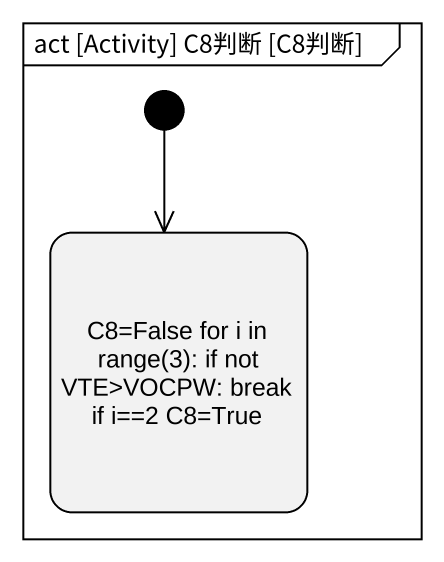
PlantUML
@startuml
mainframe act [Activity] C8判断 [C8判断]
hide empty description
state "C8=False for i in range(3): if not VTE>VOCPW: break if i==2 C8=True" as C8_False_for_i_in_range_3
[*] --> C8_False_for_i_in_range_3
@enduml
